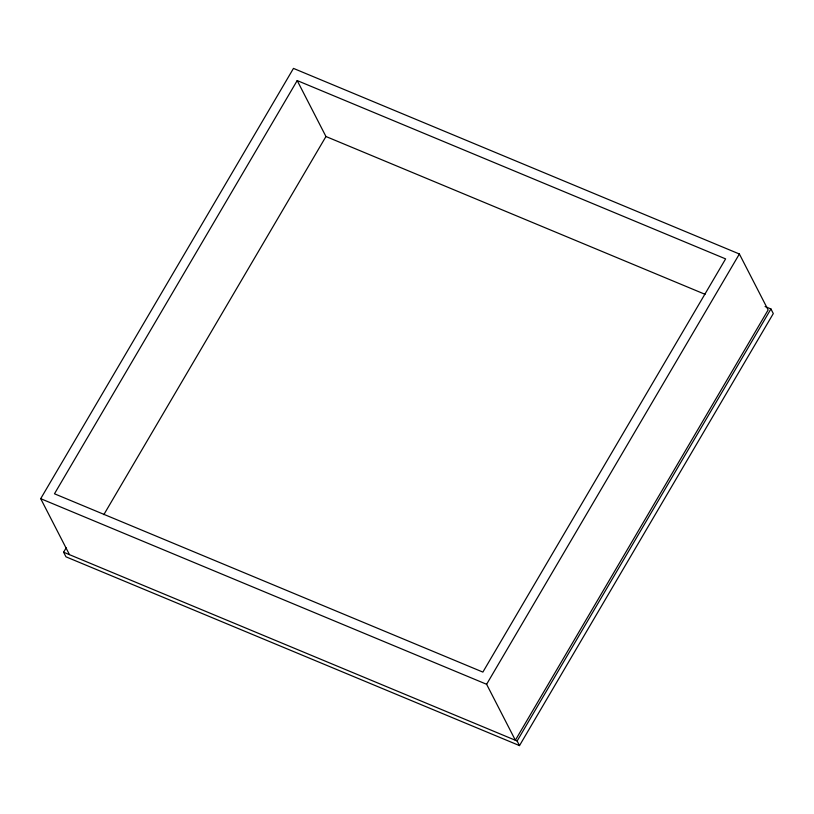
<?xml version="1.0" encoding="UTF-8"?>
<svg xmlns="http://www.w3.org/2000/svg" width="814" height="814" viewBox="0 0 814 814"><rect width="100%" height="100%" fill="white"/><g stroke="black" fill="none" stroke-linecap="round" stroke-linejoin="round"><path stroke-width="1.22" d="M40.7 498.677L293.467 68.396L739.377 253.999L768.131 309.941L515.364 740.211L486.609 684.279L40.7 498.677L69.455 554.609M297.202 80.576L54.477 493.783L482.875 672.089L725.61 258.893L297.202 80.576L325.956 136.518L705.056 294.312M765.068 306.532L770.929 308.964L773.3 313.573L519.505 745.604L65.975 556.827L63.604 552.218L66.188 547.832M103.826 514.652L325.956 136.518M486.609 684.279L739.377 253.999M519.505 745.604L517.134 740.994L770.929 308.964M63.604 552.218L517.134 740.994"/></g></svg>
